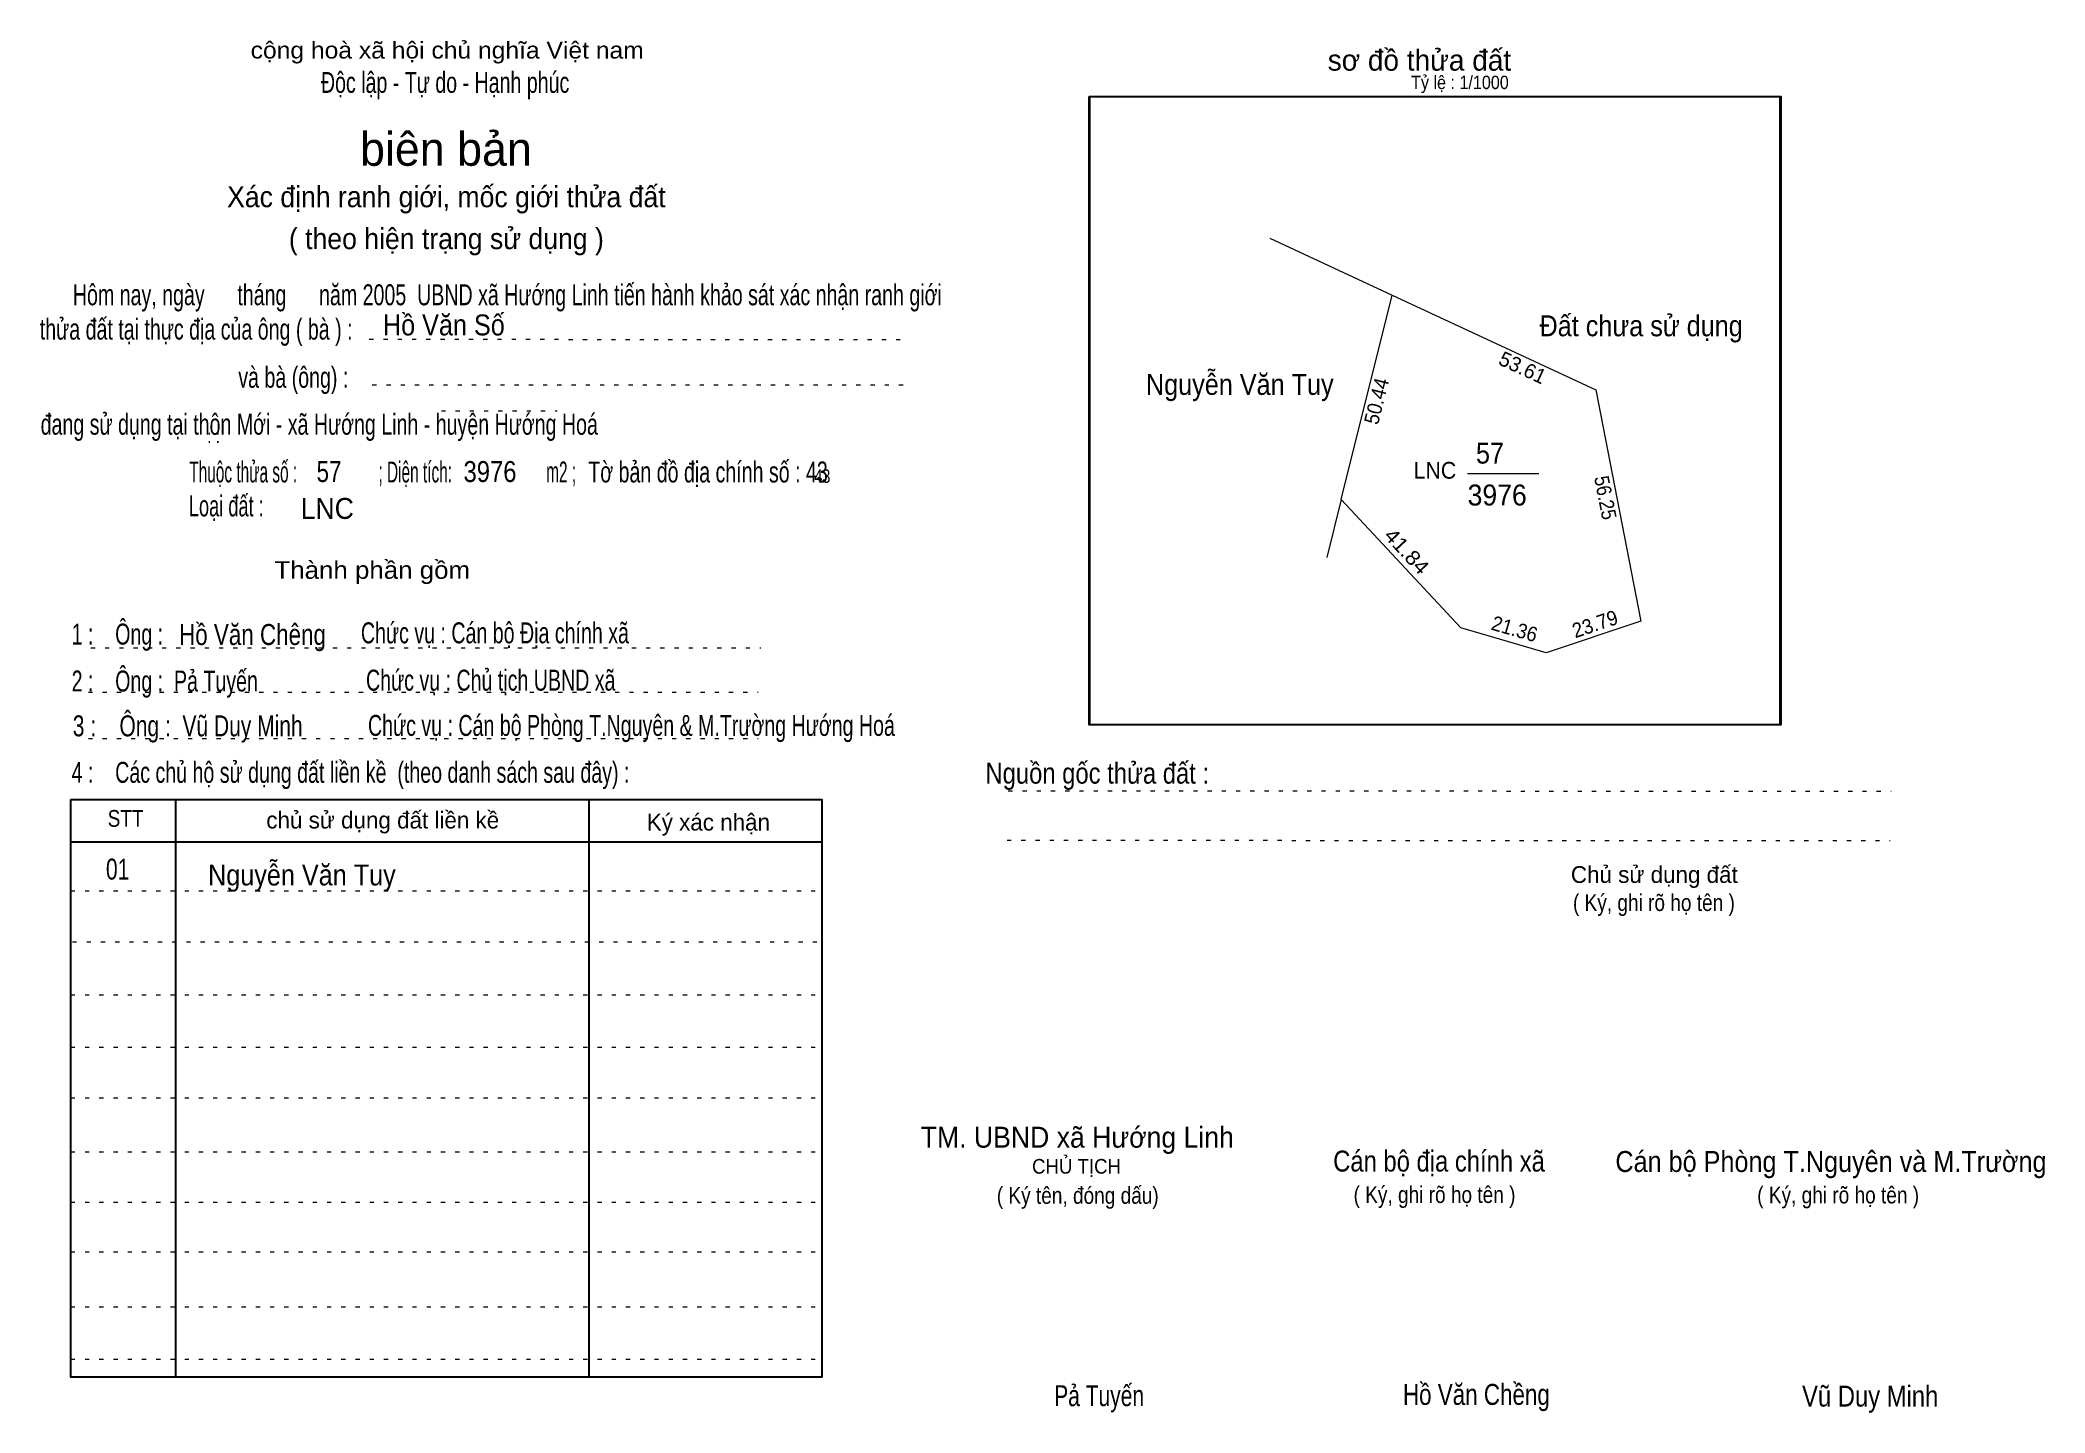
# Model space of a CAD drawing. Header units: centimetres. Extents: x -1.5 to 46.4, y -3.9 to 28.9.
import ezdxf
from ezdxf.enums import TextEntityAlignment as Align

# ---------------------------------------------------------------- set-up
doc = ezdxf.new("R2010")
doc.units = ezdxf.units.CM
doc.header["$LTSCALE"] = 0.2
doc.linetypes.add('DOTTED', pattern=[1.5, 0.3, -1.2])
for name, color, linetype in [('1', 7, 'Continuous'), ('16', 7, 'Continuous'), ('34', 7, 'Continuous'), ('51', 7, 'Continuous')]:
    doc.layers.add(name, color=color, linetype=linetype)
for name, color, linetype, lineweight in [('15', 7, 'Continuous', 13), ('2', 7, 'Continuous', 25), ('22', 7, 'Continuous', 13), ('5', 7, 'DOTTED', 13)]:
    doc.layers.add(name, color=color, linetype=linetype, lineweight=lineweight)

msp = doc.modelspace()

# ---------------------------------------------------------------- linework, layer by layer
at = {"layer": '15'}
msp.add_line((32.6, 18.52), (34.3, 18.52), dxfattribs=at)
at = {"layer": '2'}
msp.add_lwpolyline([(23.56, 27.52), (40.06, 27.52), (40.06, 12.52), (23.56, 12.52)], close=True, dxfattribs=at)
at = {"layer": '22'}
for p, q in [((27.88, 24.14), (30.8, 22.78)), ((29.58, 17.9), (29.24, 16.52))]:
    msp.add_line(p, q, dxfattribs=at)
for points in [[(29.58, 17.9), (30.8, 22.78), (35.66, 20.52), (36.74, 15), (34.48, 14.24), (32.44, 14.84)], [(30.8, 22.78), (35.66, 20.52), (36.74, 15), (34.48, 14.24), (32.44, 14.84), (29.58, 17.9)]]:
    msp.add_lwpolyline(points, close=True, dxfattribs=at)
at = {"layer": '5'}
for p, q in [((6.37, 21.73), (19.21, 21.72)), ((6.44, 20.64), (19.25, 20.64)), ((8.09, 20.02), (10.86, 20.02)), ((-0.28, 14.36), (15.72, 14.36)), ((-0.34, 13.3), (15.66, 13.3)), ((-0.34, 12.2), (15.66, 12.2)), ((21.63, 10.95), (42.72, 10.94)), ((21.6, 9.77), (42.69, 9.76)), ((-0.76, 8.56), (17.18, 8.56)), ((-0.72, 7.34), (17.22, 7.34)), ((-0.76, 6.08), (17.18, 6.08)), ((-0.76, 4.83), (17.18, 4.83)), ((-0.76, 3.62), (17.18, 3.62)), ((-0.76, 2.33), (17.18, 2.33)), ((-0.76, 1.13), (17.18, 1.13)), ((-0.76, -0.06), (17.18, -0.06)), ((-0.76, -1.37), (17.18, -1.37)), ((-0.76, -2.62), (17.18, -2.62))]:
    msp.add_line(p, q, dxfattribs=at)
at = {"layer": '5', "linetype": 'Continuous', "lineweight": 25}
for p, q in [((1.74, 10.74), (1.74, -3.05)), ((11.61, 10.74), (11.61, -3.05)), ((-0.76, 9.73), (17.18, 9.73))]:
    msp.add_line(p, q, dxfattribs=at)
for points in [[(23.58, 27.52), (40.08, 27.52), (40.08, 12.52), (23.58, 12.52)], [(-0.76, 10.74), (17.18, 10.74), (17.18, -3.05), (-0.76, -3.05)]]:
    msp.add_lwpolyline(points, close=True, dxfattribs=at)

# ---------------------------------------------------------------- texts
at = {"layer": '1', "width": 0.75}
msp.add_text('01', height=0.5, dxfattribs=at).set_placement((0.08, 8.83))
at = {"layer": '15'}
for s, width, p in [('57', 0.9, (32.8, 18.76)), ('3976', 0.95, (32.6, 17.76))]:
    msp.add_text(s, height=0.4999, dxfattribs=dict(at, width=width)).set_placement(p)
at = {"layer": '16', "width": 0.9}
for s, height, p in [('Hồ Văn Số', 0.4999, (8.15, 21.82)), ('Đất chưa sử dụng', 0.5, (36.745, 21.8)), ('Nguyễn Văn Tuy', 0.4999, (27.16, 20.4)), ('Nguyễn Văn Tuy', 0.4999, (4.76, 8.69))]:
    msp.add_text(s, height=height, dxfattribs=at).set_placement(p, align=Align.CENTER)
at = {"layer": '22', "width": 0.95}
msp.add_text('LNC', height=0.4, dxfattribs=at).set_placement((31.82, 18.4), align=Align.CENTER)
at = {"layer": '34'}
for s, height, width, p in [(': : ', 0.32, 0.85, (2.5, 19.25)), ('57', 0.5, 0.8, (5.11, 18.32)), ('3976', 0.5, 0.85, (8.62, 18.32)), ('43', 0.32, 0.8, (17, 18.3)), ('LNC', 0.5, 0.95, (4.73, 17.44))]:
    msp.add_text(s, height=height, dxfattribs=dict(at, width=width)).set_placement(p)
at = {"layer": '5'}
for s, height, width, p in [('cộng hoà xã hội chủ nghĩa Việt nam', 0.4, 1.1, (8.23, 28.43)), ('Độc lập - Tự do - Hạnh phúc', 0.5, 0.7, (8.18, 27.61)), ('Xác định ranh giới, mốc giới thửa đất', 0.5, 0.95, (8.21, 24.88)), ('( theo hiện trạng sử dụng )', 0.5, 0.95, (8.21, 23.88)), ('Thành phần gồm', 0.42, 1.1, (6.44, 16.01)), ('Hồ Văn Chêng', 0.5, 0.8, (3.58, 14.43)), ('Chức vụ : Cán bộ Địa chính xã', 0.5, 0.7, (9.37, 14.47)), ('Chức vụ : Chủ tịch UBND xã', 0.5, 0.7, (9.27, 13.34)), ('Chức vụ : Cán bộ Phòng T.Nguyên & M.Trường Hướng Hoá', 0.5, 0.7, (12.63, 12.26)), ('    Nguồn gốc thửa đất :', 0.5, 0.85, (23.44, 11.12)), ('( Ký, ghi rõ họ tên )', 0.4, 0.85, (37.05, 8.08)), ('CHỦ TỊCH', 0.35, 0.95, (23.26, 1.81)), ('( Ký tên, đóng dấu)', 0.4, 0.85, (23.29, 1.09)), ('( Ký, ghi rõ họ tên )', 0.4, 0.85, (31.81, 1.11)), ('( Ký, ghi rõ họ tên )', 0.4, 0.85, (41.45, 1.1)), ('Pả Tuyến', 0.5, 0.75, (23.8, -3.74)), ('Hồ Văn Chềng', 0.5, 0.8, (32.81, -3.71)), ('Vũ Duy Minh', 0.5, 0.85, (42.215, -3.75))]:
    msp.add_text(s, height=height, dxfattribs=dict(at, width=width)).set_placement(p, align=Align.CENTER)
msp.add_text('sơ đồ thửa đất', height=0.5, dxfattribs=at).set_placement((29.26, 28.14))
for s, height, p in [('biên bản', 0.8, (8.2, 25.87)), ('      chủ sử dụng đất liền kề', 0.4, (6.245, 10.05)), ('   Ký xác nhận', 0.4, (14.245, 10)), ('Chủ sử dụng đất', 0.4, (37.06, 8.75))]:
    msp.add_text(s, height=height, dxfattribs=at).set_placement(p, align=Align.CENTER)
for s, height, width, p in [('   Hôm nay, ngày      tháng      năm 2005  UBND xã Hướng Linh tiến hành khảo sát xác nhận ranh giới ', 0.5, 0.7, (-1.1, 22.54)), ('thửa đất tại thực địa của ông ( bà ) :                                       ', 0.5, 0.7, (-1.5, 21.72)), ('                                     và bà (ông) :', 0.5, 0.7, (-1.57, 20.57)), (' đang sử dụng tại thôn Mới - xã Hướng Linh - huyện Hướng Hoá', 0.5, 0.7, (-1.61, 19.45)), ('Thuộc thửa số :                   ; Diện tích:                      m2 ;                                            ', 0.5, 0.55, (2.07, 18.31)), ('Tờ bản đồ địa chính số : 43', 0.5, 0.7, (11.6, 18.31)), ('Loại đất :  ', 0.5, 0.65, (2.06, 17.5)), ('    1 :    Ông :                                                        ', 0.5, 0.7, (-1.26, 14.44)), ('    2 :    Ông :  Pả Tuyến', 0.5, 0.7, (-1.26, 13.32)), ('    3 :    Ông :  Vũ Duy Minh', 0.5, 0.75, (-1.27, 12.25)), ('    4 :    Các chủ hộ sử dụng đất liền kề  (theo danh sách sau đây) :', 0.5, 0.7, (-1.26, 11.14)), ('STT', 0.4, 0.85, (0.12, 10.09)), ('TM. UBND xã Hướng Linh', 0.5, 0.95, (19.54, 2.43)), ('Cán bộ địa chính xã  ', 0.5, 0.85, (29.39, 1.86)), ('Cán bộ Phòng T.Nguyên và M.Trường', 0.5, 0.9, (36.13, 1.85))]:
    msp.add_text(s, height=height, dxfattribs=dict(at, width=width)).set_placement(p)
at = {"layer": '51', "width": 0.9}
msp.add_text('Tỷ lệ : 1/1000', height=0.32, dxfattribs=at).set_placement((31.25, 27.7))
at = {"layer": '51'}
msp.add_text('53.61', height=0.35, rotation=335.017, dxfattribs=at).set_placement((33.31, 21.14))
for s, height, rotation, width, p in [('50.44', 0.3499, 75.944, 0.95, (30.46, 19.67)), ('56.25', 0.35, 281.048, 0.9, (35.62, 18.43)), ('41.84', 0.35, 312.995, 1.1, (30.58, 17.02)), ('21.36', 0.35, 344.018, 0.95, (33.14, 14.8)), ('23.79', 0.35, 18.526, 0.95, (35.17, 14.59))]:
    msp.add_text(s, height=height, rotation=rotation, dxfattribs=dict(at, width=width)).set_placement(p)

doc.saveas('drawing.dxf')
